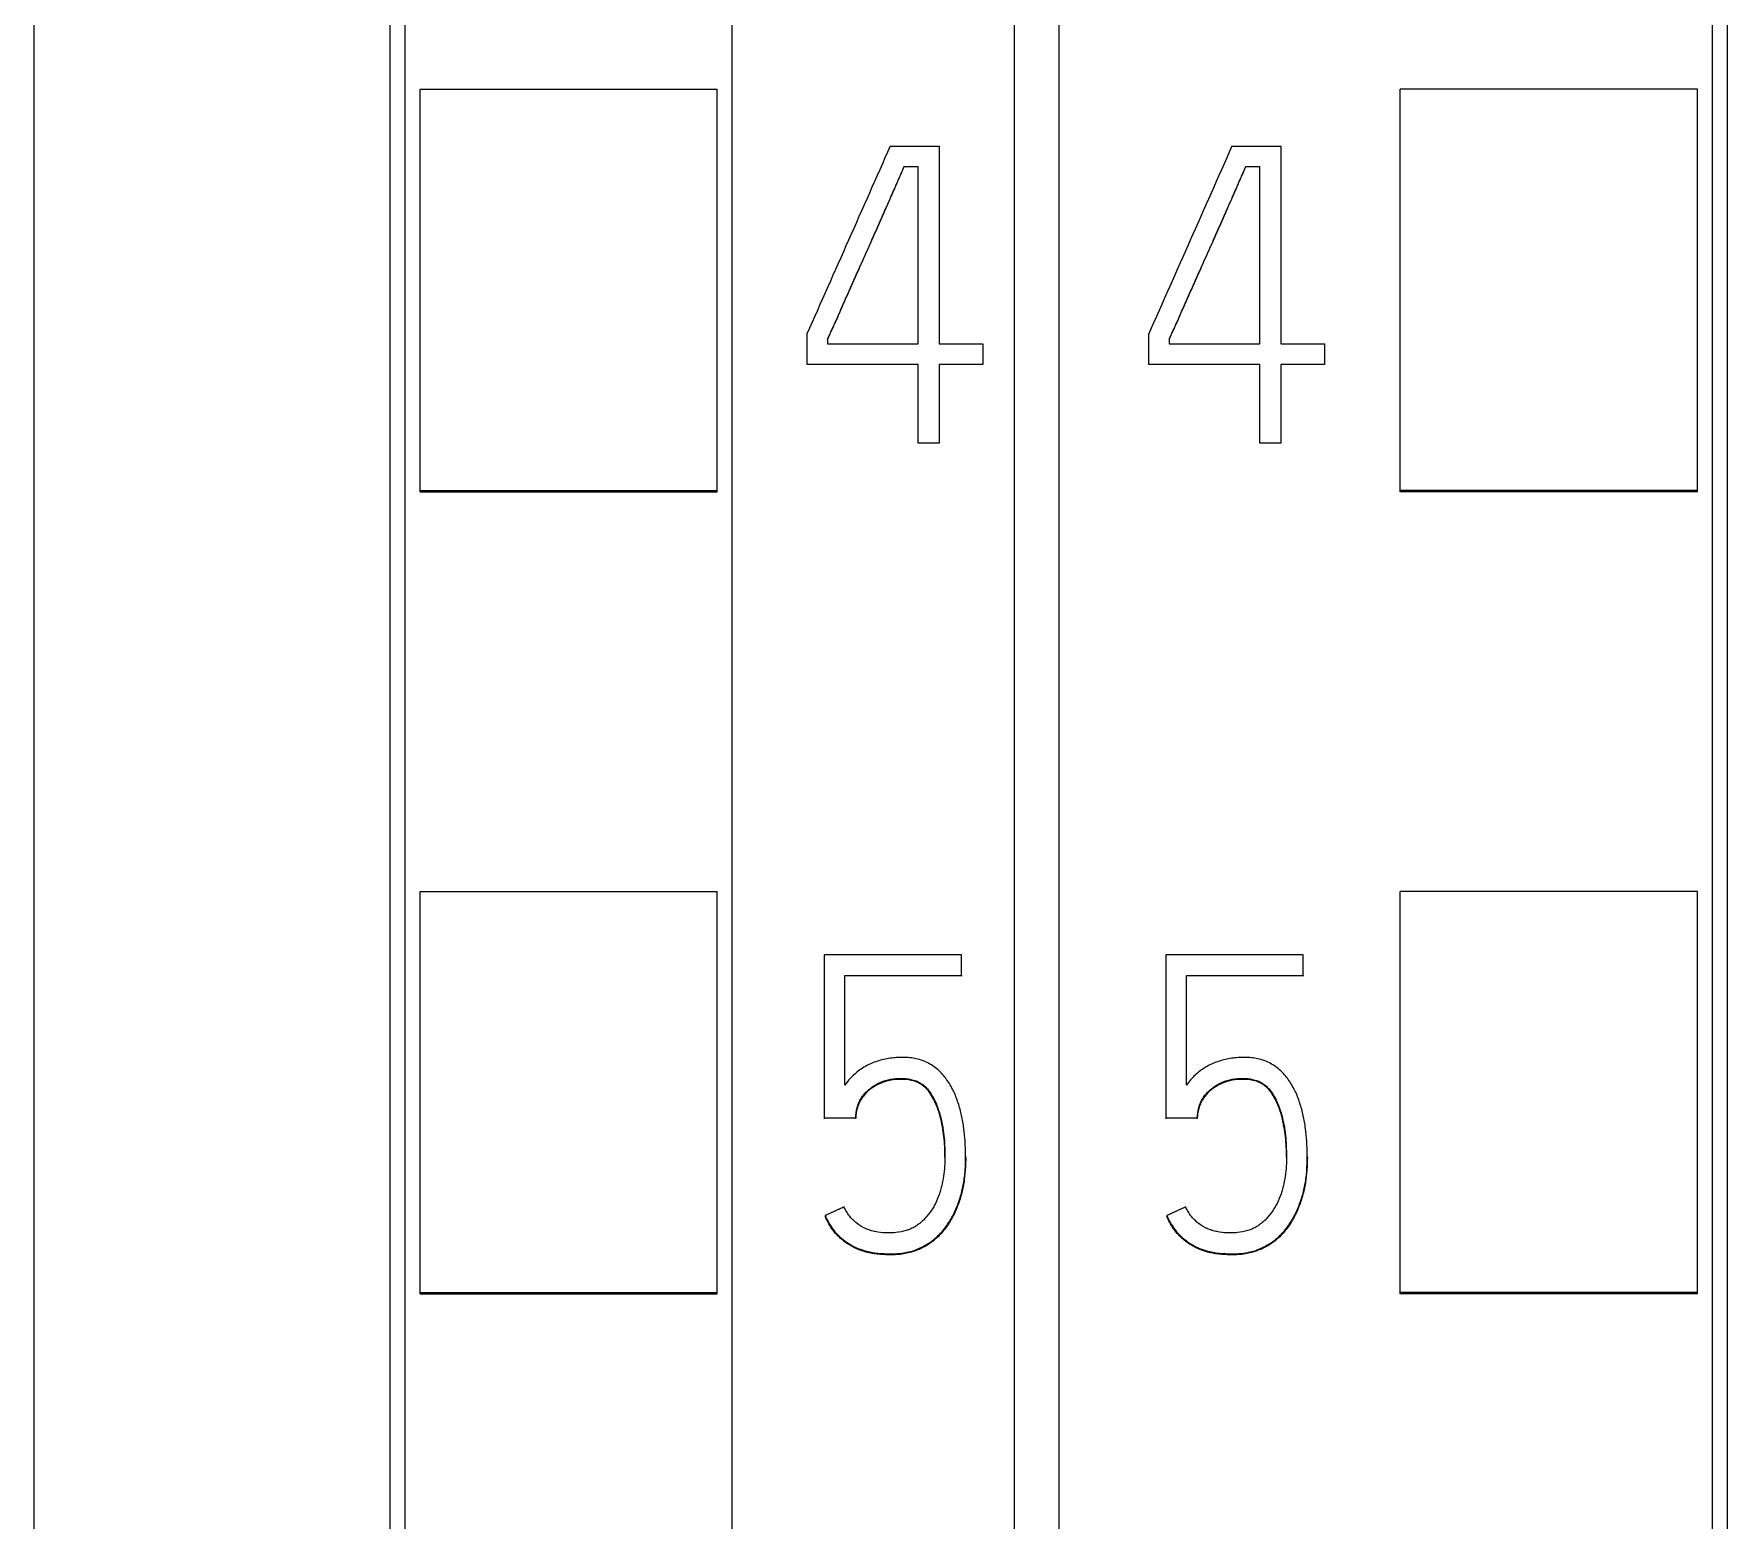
# Model space of a CAD drawing. Header units: millimetres. Extents: x 1359 to 3577, y 1336 to 3557.
# Drawn here: x 2778.27 to 2789.67, y 2952.38 to 2962.39 of the extents above; entities that cross this region are included whole.
import ezdxf

# ---------------------------------------------------------------- set-up
doc = ezdxf.new("R2010")
doc.units = ezdxf.units.MM
doc.layers.add('000-PI-Oprema', color=30, linetype='Continuous', lineweight=5)

msp = doc.modelspace()

# ---------------------------------------------------------------- linework, layer by layer
at = {"layer": '000-PI-Oprema', "color": 0, "linetype": 'ByBlock', "lineweight": 0}
for p, q in [((2785.171, 3041.237), (2785.171, 2927.819)), ((2785.171, 3041.237), (2785.171, 2927.819)), ((2780.771, 2930.141), (2780.771, 3038.956)), ((2789.571, 3038.956), (2789.571, 2930.141)), ((2782.971, 2974.306), (2782.971, 2910.351)), ((2784.871, 2974.306), (2784.871, 2910.351)), ((2780.871, 2959.317), (2780.871, 2962.019)), ((2780.871, 2962.019), (2782.871, 2962.019)), ((2782.871, 2959.317), (2782.871, 2962.019)), ((2787.471, 2959.317), (2787.471, 2962.019)), ((2789.471, 2962.019), (2787.471, 2962.019)), ((2789.471, 2959.317), (2789.471, 2962.019)), ((2784.037, 2961.634), (2784.367, 2961.634)), ((2784.367, 2961.634), (2784.367, 2960.304)), ((2786.337, 2961.634), (2786.667, 2961.634)), ((2786.667, 2961.634), (2786.667, 2960.304)), ((2784.225, 2961.496), (2784.128, 2961.496)), ((2784.225, 2960.304), (2784.225, 2961.496)), ((2786.525, 2961.496), (2786.428, 2961.496)), ((2786.525, 2960.304), (2786.525, 2961.496)), ((2783.477, 2960.165), (2783.477, 2960.37)), ((2785.777, 2960.165), (2785.777, 2960.37)), ((2783.615, 2960.34), (2783.615, 2960.304)), ((2783.615, 2960.304), (2784.225, 2960.304)), ((2784.367, 2960.304), (2784.661, 2960.304)), ((2784.661, 2960.304), (2784.661, 2960.165)), ((2785.915, 2960.34), (2785.915, 2960.304)), ((2785.915, 2960.304), (2786.525, 2960.304)), ((2786.667, 2960.304), (2786.961, 2960.304)), ((2786.961, 2960.304), (2786.961, 2960.165)), ((2784.225, 2960.165), (2783.477, 2960.165)), ((2784.225, 2959.635), (2784.225, 2960.165)), ((2784.367, 2960.165), (2784.367, 2959.635)), ((2784.661, 2960.165), (2784.367, 2960.165)), ((2786.525, 2960.165), (2785.777, 2960.165)), ((2786.525, 2959.635), (2786.525, 2960.165)), ((2786.667, 2960.165), (2786.667, 2959.635)), ((2786.961, 2960.165), (2786.667, 2960.165)), ((2784.367, 2959.635), (2784.225, 2959.635)), ((2786.667, 2959.635), (2786.525, 2959.635)), ((2780.871, 2959.306), (2780.871, 2959.317)), ((2780.871, 2959.317), (2782.871, 2959.317)), ((2780.871, 2959.306), (2782.871, 2959.306)), ((2782.871, 2959.306), (2782.871, 2959.317)), ((2787.471, 2959.306), (2787.471, 2959.317)), ((2789.471, 2959.317), (2787.471, 2959.317)), ((2789.471, 2959.306), (2787.471, 2959.306)), ((2789.471, 2959.306), (2789.471, 2959.317)), ((2780.871, 2953.916), (2780.871, 2956.617)), ((2780.871, 2956.617), (2782.871, 2956.617)), ((2782.871, 2953.916), (2782.871, 2956.617)), ((2787.471, 2953.916), (2787.471, 2956.617)), ((2789.471, 2956.617), (2787.471, 2956.617)), ((2789.471, 2953.916), (2789.471, 2956.617)), ((2783.593, 2956.189), (2783.593, 2955.091)), ((2784.517, 2956.189), (2783.593, 2956.189)), ((2784.517, 2956.051), (2784.517, 2956.189)), ((2785.893, 2956.189), (2785.893, 2955.091)), ((2786.817, 2956.189), (2785.893, 2956.189)), ((2786.817, 2956.051), (2786.817, 2956.189)), ((2783.732, 2955.313), (2783.732, 2956.051)), ((2783.732, 2956.051), (2784.517, 2956.051)), ((2784.517, 2956.051), (2784.517, 2956.045)), ((2786.032, 2955.313), (2786.032, 2956.051)), ((2786.032, 2956.051), (2786.817, 2956.051)), ((2786.817, 2956.051), (2786.817, 2956.045)), ((2783.593, 2955.091), (2783.593, 2955.085)), ((2783.593, 2955.091), (2783.804, 2955.091)), ((2783.804, 2955.091), (2783.804, 2955.085)), ((2785.893, 2955.091), (2785.893, 2955.085)), ((2785.893, 2955.091), (2786.104, 2955.091)), ((2786.104, 2955.091), (2786.104, 2955.085)), ((2784.545, 2954.826), (2784.545, 2954.832)), ((2786.845, 2954.826), (2786.845, 2954.832)), ((2783.599, 2954.434), (2783.599, 2954.428)), ((2785.899, 2954.434), (2785.899, 2954.428)), ((2780.871, 2953.906), (2780.871, 2953.916)), ((2780.871, 2953.916), (2782.871, 2953.916)), ((2780.871, 2953.906), (2782.871, 2953.906)), ((2782.871, 2953.906), (2782.871, 2953.916)), ((2787.471, 2953.906), (2787.471, 2953.916)), ((2789.471, 2953.916), (2787.471, 2953.916)), ((2789.471, 2953.906), (2787.471, 2953.906)), ((2789.471, 2953.906), (2789.471, 2953.916))]:
    msp.add_line(p, q, dxfattribs=at)
msp.add_ellipse((2793.698, 2921.699), major_axis=(441.664, 998.306), ratio=0.022905, start_param=1.540918, end_param=1.542185, dxfattribs=at)
at = {"layer": '000-PI-Oprema', "color": 18, "linetype": 'ByBlock', "lineweight": 0, "true_color": 0x000000}
msp.add_ellipse((2795.995, 2921.711), major_axis=(441.592, 998.143), ratio=0.022901, start_param=1.540922, end_param=1.542189, dxfattribs=at)
at = {"layer": '000-PI-Oprema', "color": 0, "linetype": 'ByBlock', "lineweight": 0}
for points, knots in [([(2780.671, 2929.856), (2780.671, 2933.196), (2780.671, 2941.161), (2780.671, 2953.801), (2780.671, 2969.287), (2780.671, 2983.582), (2780.671, 2997.792), (2780.671, 3012.358), (2780.671, 3026.528), (2780.671, 3036.098), (2780.671, 3039.142)], [0, 0, 0, 0, 0.091483, 0.21812, 0.346206, 0.515858, 0.610111, 0.736264, 0.916066, 1, 1, 1, 1]), ([(2789.671, 3039.142), (2789.671, 3036.098), (2789.671, 3026.528), (2789.671, 3012.358), (2789.671, 2997.792), (2789.671, 2983.582), (2789.671, 2969.287), (2789.671, 2953.801), (2789.671, 2941.161), (2789.671, 2933.196), (2789.671, 2929.856)], [0, 0, 0, 0, 0.083934, 0.263736, 0.389889, 0.484142, 0.653794, 0.78188, 0.908517, 1, 1, 1, 1]), ([(2778.271, 3036.077), (2778.271, 3034.053), (2778.271, 3025.504), (2778.271, 3012.358), (2778.271, 2997.792), (2778.271, 2983.582), (2778.271, 2969.287), (2778.271, 2953.801), (2778.271, 2941.043), (2778.271, 2932.161), (2778.271, 2927.904), (2778.271, 2927.106)], [0, 0, 0, 0, 0.055935, 0.236292, 0.362833, 0.457376, 0.627551, 0.756032, 0.883059, 0.978086, 1, 1, 1, 1]), ([(2784.128, 2961.496), (2784.118, 2961.472), (2784.107, 2961.447), (2784.086, 2961.399), (2784.076, 2961.375), (2784.044, 2961.303), (2784.023, 2961.254), (2783.98, 2961.158), (2783.959, 2961.11), (2783.916, 2961.013), (2783.895, 2960.965), (2783.852, 2960.869), (2783.83, 2960.821), (2783.787, 2960.725), (2783.766, 2960.676), (2783.723, 2960.58), (2783.702, 2960.532), (2783.67, 2960.46), (2783.659, 2960.436), (2783.642, 2960.4), (2783.637, 2960.388), (2783.626, 2960.364), (2783.621, 2960.352), (2783.615, 2960.34)], [0, 0, 0, 0, 0.0625, 0.0625, 0.125, 0.125, 0.25, 0.25, 0.375, 0.375, 0.5, 0.5, 0.625, 0.625, 0.75, 0.75, 0.875, 0.875, 0.9375, 0.9375, 0.96875, 0.96875, 1, 1, 1, 1]), ([(2786.428, 2961.496), (2786.418, 2961.472), (2786.407, 2961.447), (2786.386, 2961.399), (2786.376, 2961.375), (2786.344, 2961.303), (2786.323, 2961.254), (2786.28, 2961.158), (2786.259, 2961.11), (2786.216, 2961.013), (2786.195, 2960.965), (2786.152, 2960.869), (2786.13, 2960.821), (2786.087, 2960.725), (2786.066, 2960.676), (2786.023, 2960.58), (2786.002, 2960.532), (2785.97, 2960.46), (2785.959, 2960.436), (2785.942, 2960.4), (2785.937, 2960.388), (2785.926, 2960.364), (2785.921, 2960.352), (2785.915, 2960.34)], [0, 0, 0, 0, 0.0625, 0.0625, 0.125, 0.125, 0.25, 0.25, 0.375, 0.375, 0.5, 0.5, 0.625, 0.625, 0.75, 0.75, 0.875, 0.875, 0.9375, 0.9375, 0.96875, 0.96875, 1, 1, 1, 1]), ([(2783.615, 2960.333), (2783.621, 2960.345), (2783.626, 2960.357), (2783.637, 2960.381), (2783.642, 2960.393), (2783.659, 2960.429), (2783.67, 2960.453), (2783.702, 2960.526), (2783.723, 2960.574), (2783.766, 2960.67), (2783.787, 2960.718), (2783.83, 2960.815), (2783.852, 2960.863), (2783.895, 2960.959), (2783.916, 2961.007), (2783.959, 2961.104), (2783.98, 2961.152), (2784.023, 2961.248), (2784.044, 2961.297), (2784.076, 2961.369), (2784.086, 2961.393), (2784.107, 2961.441), (2784.118, 2961.465), (2784.128, 2961.49)], [0, 0, 0, 0, 0.03125, 0.03125, 0.0625, 0.0625, 0.125, 0.125, 0.25, 0.25, 0.375, 0.375, 0.5, 0.5, 0.625, 0.625, 0.75, 0.75, 0.875, 0.875, 0.9375, 0.9375, 1, 1, 1, 1]), ([(2785.915, 2960.333), (2785.921, 2960.345), (2785.926, 2960.357), (2785.937, 2960.381), (2785.942, 2960.393), (2785.959, 2960.429), (2785.97, 2960.453), (2786.002, 2960.526), (2786.023, 2960.574), (2786.066, 2960.67), (2786.087, 2960.718), (2786.13, 2960.815), (2786.152, 2960.863), (2786.195, 2960.959), (2786.216, 2961.007), (2786.259, 2961.104), (2786.28, 2961.152), (2786.323, 2961.248), (2786.344, 2961.297), (2786.376, 2961.369), (2786.386, 2961.393), (2786.407, 2961.441), (2786.418, 2961.465), (2786.428, 2961.49)], [0, 0, 0, 0, 0.03125, 0.03125, 0.0625, 0.0625, 0.125, 0.125, 0.25, 0.25, 0.375, 0.375, 0.5, 0.5, 0.625, 0.625, 0.75, 0.75, 0.875, 0.875, 0.9375, 0.9375, 1, 1, 1, 1]), ([(2783.599, 2954.434), (2783.611, 2954.407), (2783.624, 2954.382), (2783.649, 2954.346), (2783.657, 2954.334), (2783.676, 2954.312), (2783.686, 2954.301), (2783.708, 2954.282), (2783.719, 2954.273), (2783.742, 2954.255), (2783.754, 2954.247), (2783.779, 2954.232), (2783.792, 2954.225), (2783.818, 2954.213), (2783.832, 2954.208), (2783.86, 2954.199), (2783.874, 2954.195), (2783.902, 2954.188), (2783.916, 2954.185), (2783.945, 2954.181), (2783.96, 2954.18), (2783.982, 2954.178), (2783.989, 2954.178), (2784.004, 2954.177), (2784.011, 2954.177), (2784.033, 2954.176), (2784.048, 2954.176), (2784.077, 2954.177), (2784.091, 2954.178), (2784.121, 2954.181), (2784.135, 2954.183), (2784.164, 2954.19), (2784.178, 2954.193), (2784.22, 2954.207), (2784.247, 2954.219), (2784.285, 2954.241), (2784.298, 2954.249), (2784.322, 2954.266), (2784.333, 2954.275), (2784.355, 2954.294), (2784.366, 2954.304), (2784.386, 2954.326), (2784.395, 2954.337), (2784.422, 2954.372), (2784.438, 2954.397), (2784.459, 2954.435), (2784.466, 2954.448), (2784.478, 2954.475), (2784.484, 2954.489), (2784.5, 2954.53), (2784.509, 2954.557), (2784.524, 2954.614), (2784.53, 2954.642), (2784.536, 2954.685), (2784.538, 2954.7), (2784.541, 2954.729), (2784.542, 2954.744), (2784.544, 2954.788), (2784.545, 2954.817), (2784.544, 2954.876), (2784.542, 2954.934), (2784.536, 2954.992), (2784.529, 2955.05), (2784.524, 2955.079), (2784.514, 2955.122), (2784.511, 2955.136), (2784.503, 2955.164), (2784.499, 2955.179), (2784.485, 2955.22), (2784.475, 2955.248), (2784.455, 2955.287), (2784.448, 2955.301), (2784.433, 2955.326), (2784.425, 2955.338), (2784.4, 2955.373), (2784.381, 2955.395), (2784.336, 2955.435), (2784.311, 2955.451), (2784.272, 2955.471), (2784.258, 2955.476), (2784.23, 2955.486), (2784.215, 2955.489), (2784.187, 2955.495), (2784.172, 2955.496), (2784.142, 2955.499), (2784.128, 2955.499), (2784.098, 2955.499), (2784.084, 2955.498), (2784.054, 2955.495), (2784.04, 2955.494), (2784.011, 2955.489), (2783.997, 2955.486), (2783.968, 2955.479), (2783.954, 2955.475), (2783.926, 2955.465), (2783.912, 2955.46), (2783.886, 2955.447), (2783.873, 2955.44), (2783.847, 2955.425), (2783.835, 2955.417), (2783.811, 2955.399), (2783.8, 2955.389), (2783.779, 2955.369), (2783.769, 2955.359), (2783.749, 2955.337), (2783.74, 2955.325), (2783.732, 2955.313)], [0, 0, 0, 0, 0.03125, 0.03125, 0.046875, 0.046875, 0.0625, 0.0625, 0.078125, 0.078125, 0.09375, 0.09375, 0.109375, 0.109375, 0.125, 0.125, 0.140625, 0.140625, 0.15625, 0.15625, 0.171875, 0.171875, 0.179687, 0.179687, 0.1875, 0.1875, 0.203125, 0.203125, 0.21875, 0.21875, 0.234375, 0.234375, 0.25, 0.25, 0.28125, 0.28125, 0.296875, 0.296875, 0.3125, 0.3125, 0.328125, 0.328125, 0.34375, 0.34375, 0.375, 0.375, 0.390625, 0.390625, 0.40625, 0.40625, 0.4375, 0.4375, 0.46875, 0.46875, 0.484375, 0.484375, 0.5, 0.5, 0.53125, 0.53125, 0.5625, 0.59375, 0.59375, 0.625, 0.625, 0.640625, 0.640625, 0.65625, 0.65625, 0.6875, 0.6875, 0.703125, 0.703125, 0.71875, 0.71875, 0.75, 0.75, 0.78125, 0.78125, 0.796875, 0.796875, 0.8125, 0.8125, 0.828125, 0.828125, 0.84375, 0.84375, 0.859375, 0.859375, 0.875, 0.875, 0.890625, 0.890625, 0.90625, 0.90625, 0.921875, 0.921875, 0.9375, 0.9375, 0.953125, 0.953125, 0.96875, 0.96875, 0.984375, 0.984375, 1, 1, 1, 1]), ([(2785.899, 2954.434), (2785.911, 2954.407), (2785.924, 2954.382), (2785.949, 2954.346), (2785.957, 2954.334), (2785.976, 2954.312), (2785.986, 2954.301), (2786.008, 2954.282), (2786.019, 2954.273), (2786.042, 2954.255), (2786.054, 2954.247), (2786.079, 2954.232), (2786.092, 2954.225), (2786.118, 2954.213), (2786.132, 2954.208), (2786.16, 2954.199), (2786.174, 2954.195), (2786.202, 2954.188), (2786.216, 2954.185), (2786.245, 2954.181), (2786.26, 2954.18), (2786.282, 2954.178), (2786.289, 2954.178), (2786.304, 2954.177), (2786.311, 2954.177), (2786.333, 2954.176), (2786.348, 2954.176), (2786.377, 2954.177), (2786.391, 2954.178), (2786.421, 2954.181), (2786.435, 2954.183), (2786.464, 2954.19), (2786.478, 2954.193), (2786.52, 2954.207), (2786.547, 2954.219), (2786.585, 2954.241), (2786.598, 2954.249), (2786.622, 2954.266), (2786.633, 2954.275), (2786.655, 2954.294), (2786.666, 2954.304), (2786.686, 2954.326), (2786.695, 2954.337), (2786.722, 2954.372), (2786.738, 2954.397), (2786.759, 2954.435), (2786.766, 2954.448), (2786.778, 2954.475), (2786.784, 2954.489), (2786.8, 2954.53), (2786.809, 2954.557), (2786.824, 2954.614), (2786.83, 2954.642), (2786.836, 2954.685), (2786.838, 2954.7), (2786.841, 2954.729), (2786.842, 2954.744), (2786.844, 2954.788), (2786.845, 2954.817), (2786.844, 2954.876), (2786.842, 2954.934), (2786.836, 2954.992), (2786.829, 2955.05), (2786.824, 2955.079), (2786.814, 2955.122), (2786.811, 2955.136), (2786.803, 2955.164), (2786.799, 2955.179), (2786.785, 2955.22), (2786.775, 2955.248), (2786.755, 2955.287), (2786.748, 2955.301), (2786.733, 2955.326), (2786.725, 2955.338), (2786.7, 2955.373), (2786.681, 2955.395), (2786.636, 2955.435), (2786.611, 2955.451), (2786.572, 2955.471), (2786.558, 2955.476), (2786.53, 2955.486), (2786.515, 2955.489), (2786.487, 2955.495), (2786.472, 2955.496), (2786.442, 2955.499), (2786.428, 2955.499), (2786.398, 2955.499), (2786.384, 2955.498), (2786.354, 2955.495), (2786.34, 2955.494), (2786.311, 2955.489), (2786.297, 2955.486), (2786.268, 2955.479), (2786.254, 2955.475), (2786.226, 2955.465), (2786.212, 2955.46), (2786.186, 2955.447), (2786.173, 2955.44), (2786.147, 2955.425), (2786.135, 2955.417), (2786.111, 2955.399), (2786.1, 2955.389), (2786.079, 2955.369), (2786.069, 2955.359), (2786.049, 2955.337), (2786.04, 2955.325), (2786.032, 2955.313)], [0, 0, 0, 0, 0.03125, 0.03125, 0.046875, 0.046875, 0.0625, 0.0625, 0.078125, 0.078125, 0.09375, 0.09375, 0.109375, 0.109375, 0.125, 0.125, 0.140625, 0.140625, 0.15625, 0.15625, 0.171875, 0.171875, 0.179688, 0.179688, 0.1875, 0.1875, 0.203125, 0.203125, 0.21875, 0.21875, 0.234375, 0.234375, 0.25, 0.25, 0.28125, 0.28125, 0.296875, 0.296875, 0.3125, 0.3125, 0.328125, 0.328125, 0.34375, 0.34375, 0.375, 0.375, 0.390625, 0.390625, 0.40625, 0.40625, 0.4375, 0.4375, 0.46875, 0.46875, 0.484375, 0.484375, 0.5, 0.5, 0.53125, 0.53125, 0.5625, 0.59375, 0.59375, 0.625, 0.625, 0.640625, 0.640625, 0.65625, 0.65625, 0.6875, 0.6875, 0.703125, 0.703125, 0.71875, 0.71875, 0.75, 0.75, 0.78125, 0.78125, 0.796875, 0.796875, 0.8125, 0.8125, 0.828125, 0.828125, 0.84375, 0.84375, 0.859375, 0.859375, 0.875, 0.875, 0.890625, 0.890625, 0.90625, 0.90625, 0.921875, 0.921875, 0.9375, 0.9375, 0.953125, 0.953125, 0.96875, 0.96875, 0.984375, 0.984375, 1, 1, 1, 1]), ([(2783.804, 2955.091), (2783.805, 2955.114), (2783.808, 2955.137), (2783.817, 2955.171), (2783.82, 2955.182), (2783.83, 2955.203), (2783.835, 2955.213), (2783.847, 2955.233), (2783.854, 2955.242), (2783.869, 2955.26), (2783.877, 2955.268), (2783.894, 2955.284), (2783.903, 2955.291), (2783.922, 2955.305), (2783.932, 2955.311), (2783.952, 2955.322), (2783.962, 2955.327), (2783.983, 2955.336), (2783.994, 2955.34), (2784.028, 2955.35), (2784.05, 2955.354), (2784.085, 2955.357), (2784.096, 2955.358), (2784.119, 2955.358), (2784.131, 2955.357), (2784.154, 2955.355), (2784.165, 2955.353), (2784.182, 2955.349), (2784.188, 2955.348), (2784.199, 2955.345), (2784.205, 2955.343), (2784.221, 2955.337), (2784.231, 2955.332), (2784.251, 2955.32), (2784.26, 2955.313), (2784.278, 2955.297), (2784.286, 2955.289), (2784.3, 2955.271), (2784.307, 2955.261), (2784.326, 2955.232), (2784.336, 2955.211), (2784.354, 2955.169), (2784.361, 2955.147), (2784.381, 2955.081), (2784.39, 2955.036), (2784.399, 2954.967), (2784.401, 2954.945), (2784.403, 2954.899), (2784.404, 2954.875), (2784.405, 2954.806), (2784.404, 2954.761), (2784.395, 2954.693), (2784.391, 2954.67), (2784.384, 2954.636), (2784.381, 2954.625), (2784.375, 2954.603), (2784.372, 2954.591), (2784.36, 2954.559), (2784.352, 2954.537), (2784.336, 2954.506), (2784.331, 2954.496), (2784.319, 2954.476), (2784.312, 2954.466), (2784.292, 2954.438), (2784.277, 2954.42), (2784.253, 2954.396), (2784.244, 2954.389), (2784.226, 2954.374), (2784.216, 2954.367), (2784.196, 2954.355), (2784.186, 2954.349), (2784.165, 2954.34), (2784.154, 2954.336), (2784.121, 2954.326), (2784.098, 2954.322), (2784.063, 2954.318), (2784.052, 2954.318), (2784.028, 2954.317), (2784.017, 2954.317), (2783.982, 2954.318), (2783.959, 2954.321), (2783.925, 2954.328), (2783.914, 2954.33), (2783.892, 2954.338), (2783.881, 2954.342), (2783.849, 2954.356), (2783.829, 2954.368), (2783.802, 2954.39), (2783.793, 2954.398), (2783.776, 2954.414), (2783.761, 2954.432), (2783.748, 2954.451), (2783.736, 2954.471), (2783.731, 2954.481), (2783.726, 2954.492)], [0, 0, 0, 0, 0.03125, 0.03125, 0.046875, 0.046875, 0.0625, 0.0625, 0.078125, 0.078125, 0.09375, 0.09375, 0.109375, 0.109375, 0.125, 0.125, 0.140625, 0.140625, 0.15625, 0.15625, 0.1875, 0.1875, 0.203125, 0.203125, 0.21875, 0.21875, 0.234375, 0.234375, 0.242187, 0.242187, 0.25, 0.25, 0.265625, 0.265625, 0.28125, 0.28125, 0.296875, 0.296875, 0.3125, 0.3125, 0.34375, 0.34375, 0.375, 0.375, 0.4375, 0.4375, 0.46875, 0.46875, 0.5, 0.5, 0.5625, 0.5625, 0.59375, 0.59375, 0.609375, 0.609375, 0.625, 0.625, 0.65625, 0.65625, 0.671875, 0.671875, 0.6875, 0.6875, 0.71875, 0.71875, 0.734375, 0.734375, 0.75, 0.75, 0.765625, 0.765625, 0.78125, 0.78125, 0.8125, 0.8125, 0.828125, 0.828125, 0.84375, 0.84375, 0.875, 0.875, 0.890625, 0.890625, 0.90625, 0.90625, 0.9375, 0.9375, 0.953125, 0.953125, 0.96875, 0.984375, 0.984375, 1, 1, 1, 1]), ([(2784.405, 2954.828), (2784.405, 2954.834), (2784.405, 2954.84), (2784.404, 2954.868), (2784.404, 2954.891), (2784.401, 2954.937), (2784.399, 2954.96), (2784.393, 2955.005), (2784.389, 2955.028), (2784.38, 2955.073), (2784.375, 2955.096), (2784.365, 2955.129), (2784.361, 2955.14), (2784.354, 2955.162), (2784.349, 2955.173), (2784.336, 2955.205), (2784.326, 2955.225), (2784.307, 2955.255), (2784.301, 2955.264), (2784.286, 2955.282), (2784.278, 2955.291), (2784.261, 2955.306), (2784.252, 2955.313), (2784.232, 2955.326), (2784.221, 2955.331), (2784.2, 2955.339), (2784.189, 2955.342), (2784.166, 2955.347), (2784.154, 2955.349), (2784.131, 2955.351), (2784.12, 2955.351), (2784.097, 2955.351), (2784.085, 2955.351), (2784.062, 2955.349), (2784.051, 2955.348), (2784.028, 2955.343), (2784.006, 2955.338), (2783.984, 2955.33), (2783.963, 2955.321), (2783.952, 2955.316), (2783.922, 2955.299), (2783.903, 2955.286), (2783.878, 2955.263), (2783.869, 2955.254), (2783.854, 2955.236), (2783.848, 2955.227), (2783.835, 2955.208), (2783.83, 2955.197), (2783.821, 2955.176), (2783.817, 2955.165), (2783.811, 2955.143), (2783.808, 2955.131), (2783.805, 2955.108), (2783.804, 2955.097), (2783.804, 2955.085)], [0, 0, 0, 0, 0.015899, 0.015899, 0.077406, 0.077406, 0.138912, 0.138912, 0.200418, 0.200418, 0.261925, 0.261925, 0.292678, 0.292678, 0.323431, 0.323431, 0.384937, 0.384937, 0.41569, 0.41569, 0.446443, 0.446443, 0.477197, 0.477197, 0.50795, 0.50795, 0.538703, 0.538703, 0.569456, 0.569456, 0.600209, 0.600209, 0.630962, 0.630962, 0.661715, 0.661715, 0.692469, 0.723222, 0.723222, 0.753975, 0.753975, 0.815481, 0.815481, 0.846234, 0.846234, 0.876987, 0.876987, 0.907741, 0.907741, 0.938494, 0.938494, 0.969247, 0.969247, 1, 1, 1, 1]), ([(2786.104, 2955.091), (2786.105, 2955.114), (2786.108, 2955.137), (2786.117, 2955.171), (2786.12, 2955.182), (2786.13, 2955.203), (2786.135, 2955.213), (2786.147, 2955.233), (2786.154, 2955.242), (2786.169, 2955.26), (2786.177, 2955.268), (2786.194, 2955.284), (2786.203, 2955.291), (2786.222, 2955.305), (2786.232, 2955.311), (2786.252, 2955.322), (2786.262, 2955.327), (2786.283, 2955.336), (2786.294, 2955.34), (2786.328, 2955.35), (2786.35, 2955.354), (2786.385, 2955.357), (2786.396, 2955.358), (2786.419, 2955.358), (2786.431, 2955.357), (2786.454, 2955.355), (2786.465, 2955.353), (2786.482, 2955.349), (2786.488, 2955.348), (2786.499, 2955.345), (2786.505, 2955.343), (2786.521, 2955.337), (2786.531, 2955.332), (2786.551, 2955.32), (2786.56, 2955.313), (2786.578, 2955.297), (2786.586, 2955.289), (2786.6, 2955.271), (2786.607, 2955.261), (2786.626, 2955.232), (2786.636, 2955.211), (2786.654, 2955.169), (2786.661, 2955.147), (2786.681, 2955.081), (2786.69, 2955.036), (2786.699, 2954.967), (2786.701, 2954.945), (2786.703, 2954.899), (2786.704, 2954.875), (2786.705, 2954.806), (2786.704, 2954.761), (2786.695, 2954.693), (2786.691, 2954.67), (2786.684, 2954.636), (2786.681, 2954.625), (2786.675, 2954.603), (2786.672, 2954.591), (2786.66, 2954.559), (2786.652, 2954.537), (2786.636, 2954.506), (2786.631, 2954.496), (2786.619, 2954.476), (2786.612, 2954.466), (2786.592, 2954.438), (2786.577, 2954.42), (2786.553, 2954.396), (2786.544, 2954.389), (2786.526, 2954.374), (2786.516, 2954.367), (2786.496, 2954.355), (2786.486, 2954.349), (2786.465, 2954.34), (2786.454, 2954.336), (2786.421, 2954.326), (2786.398, 2954.322), (2786.363, 2954.318), (2786.352, 2954.318), (2786.328, 2954.317), (2786.317, 2954.317), (2786.282, 2954.318), (2786.259, 2954.321), (2786.225, 2954.328), (2786.214, 2954.33), (2786.192, 2954.338), (2786.181, 2954.342), (2786.149, 2954.356), (2786.129, 2954.368), (2786.102, 2954.39), (2786.093, 2954.398), (2786.076, 2954.414), (2786.061, 2954.432), (2786.048, 2954.451), (2786.036, 2954.471), (2786.031, 2954.481), (2786.026, 2954.492)], [0, 0, 0, 0, 0.03125, 0.03125, 0.046875, 0.046875, 0.0625, 0.0625, 0.078125, 0.078125, 0.09375, 0.09375, 0.109375, 0.109375, 0.125, 0.125, 0.140625, 0.140625, 0.15625, 0.15625, 0.1875, 0.1875, 0.203125, 0.203125, 0.21875, 0.21875, 0.234375, 0.234375, 0.242187, 0.242187, 0.25, 0.25, 0.265625, 0.265625, 0.28125, 0.28125, 0.296875, 0.296875, 0.3125, 0.3125, 0.34375, 0.34375, 0.375, 0.375, 0.4375, 0.4375, 0.46875, 0.46875, 0.5, 0.5, 0.5625, 0.5625, 0.59375, 0.59375, 0.609375, 0.609375, 0.625, 0.625, 0.65625, 0.65625, 0.671875, 0.671875, 0.6875, 0.6875, 0.71875, 0.71875, 0.734375, 0.734375, 0.75, 0.75, 0.765625, 0.765625, 0.78125, 0.78125, 0.8125, 0.8125, 0.828125, 0.828125, 0.84375, 0.84375, 0.875, 0.875, 0.890625, 0.890625, 0.90625, 0.90625, 0.9375, 0.9375, 0.953125, 0.953125, 0.96875, 0.984375, 0.984375, 1, 1, 1, 1]), ([(2786.705, 2954.828), (2786.705, 2954.834), (2786.705, 2954.84), (2786.704, 2954.868), (2786.704, 2954.891), (2786.701, 2954.937), (2786.699, 2954.96), (2786.693, 2955.005), (2786.689, 2955.028), (2786.68, 2955.073), (2786.675, 2955.096), (2786.665, 2955.129), (2786.661, 2955.14), (2786.654, 2955.162), (2786.649, 2955.173), (2786.636, 2955.205), (2786.626, 2955.225), (2786.607, 2955.255), (2786.601, 2955.264), (2786.586, 2955.282), (2786.578, 2955.291), (2786.561, 2955.306), (2786.552, 2955.313), (2786.532, 2955.326), (2786.521, 2955.331), (2786.5, 2955.339), (2786.489, 2955.342), (2786.466, 2955.347), (2786.454, 2955.349), (2786.431, 2955.351), (2786.42, 2955.351), (2786.397, 2955.351), (2786.385, 2955.351), (2786.362, 2955.349), (2786.351, 2955.348), (2786.328, 2955.343), (2786.306, 2955.338), (2786.284, 2955.33), (2786.263, 2955.321), (2786.252, 2955.316), (2786.222, 2955.299), (2786.203, 2955.286), (2786.178, 2955.263), (2786.169, 2955.254), (2786.154, 2955.236), (2786.148, 2955.227), (2786.135, 2955.208), (2786.13, 2955.197), (2786.121, 2955.176), (2786.117, 2955.165), (2786.111, 2955.143), (2786.108, 2955.131), (2786.105, 2955.108), (2786.104, 2955.097), (2786.104, 2955.085)], [0, 0, 0, 0, 0.015899, 0.015899, 0.077406, 0.077406, 0.138912, 0.138912, 0.200418, 0.200418, 0.261925, 0.261925, 0.292678, 0.292678, 0.323431, 0.323431, 0.384937, 0.384937, 0.41569, 0.41569, 0.446443, 0.446443, 0.477197, 0.477197, 0.50795, 0.50795, 0.538703, 0.538703, 0.569456, 0.569456, 0.600209, 0.600209, 0.630962, 0.630962, 0.661715, 0.661715, 0.692469, 0.723222, 0.723222, 0.753975, 0.753975, 0.815481, 0.815481, 0.846234, 0.846234, 0.876987, 0.876987, 0.907741, 0.907741, 0.938494, 0.938494, 0.969247, 0.969247, 1, 1, 1, 1]), ([(2784.545, 2954.826), (2784.545, 2954.804), (2784.544, 2954.783), (2784.542, 2954.733), (2784.539, 2954.704), (2784.533, 2954.66), (2784.531, 2954.646), (2784.525, 2954.617), (2784.522, 2954.603), (2784.511, 2954.56), (2784.503, 2954.532), (2784.482, 2954.477), (2784.47, 2954.45), (2784.442, 2954.398), (2784.427, 2954.373), (2784.401, 2954.338), (2784.391, 2954.327), (2784.372, 2954.305), (2784.362, 2954.294), (2784.329, 2954.264), (2784.305, 2954.247), (2784.268, 2954.224), (2784.255, 2954.217), (2784.228, 2954.205), (2784.214, 2954.199), (2784.172, 2954.185), (2784.144, 2954.178), (2784.1, 2954.172), (2784.085, 2954.171), (2784.056, 2954.17), (2784.041, 2954.17), (2784.012, 2954.17), (2783.997, 2954.171), (2783.968, 2954.173), (2783.953, 2954.174), (2783.924, 2954.177), (2783.91, 2954.18), (2783.881, 2954.186), (2783.866, 2954.19), (2783.838, 2954.199), (2783.825, 2954.205), (2783.798, 2954.216), (2783.785, 2954.223), (2783.759, 2954.238), (2783.746, 2954.246), (2783.722, 2954.264), (2783.711, 2954.273), (2783.689, 2954.292), (2783.679, 2954.303), (2783.659, 2954.325), (2783.65, 2954.337), (2783.625, 2954.374), (2783.611, 2954.401), (2783.599, 2954.428)], [0, 0, 0, 0, 0.044434, 0.044434, 0.104157, 0.104157, 0.134018, 0.134018, 0.16388, 0.16388, 0.223602, 0.223602, 0.283325, 0.283325, 0.343048, 0.343048, 0.37291, 0.37291, 0.402771, 0.402771, 0.462494, 0.462494, 0.492355, 0.492355, 0.522217, 0.522217, 0.58194, 0.58194, 0.611801, 0.611801, 0.641663, 0.641663, 0.671524, 0.671524, 0.701386, 0.701386, 0.731247, 0.731247, 0.761108, 0.761108, 0.79097, 0.79097, 0.820831, 0.820831, 0.850693, 0.850693, 0.880554, 0.880554, 0.910416, 0.910416, 0.940277, 0.940277, 1, 1, 1, 1]), ([(2786.845, 2954.826), (2786.845, 2954.804), (2786.844, 2954.783), (2786.842, 2954.733), (2786.839, 2954.704), (2786.833, 2954.66), (2786.831, 2954.646), (2786.825, 2954.617), (2786.822, 2954.603), (2786.811, 2954.56), (2786.803, 2954.532), (2786.782, 2954.477), (2786.77, 2954.45), (2786.742, 2954.398), (2786.727, 2954.373), (2786.701, 2954.338), (2786.691, 2954.327), (2786.672, 2954.305), (2786.662, 2954.294), (2786.629, 2954.264), (2786.605, 2954.247), (2786.568, 2954.224), (2786.555, 2954.217), (2786.528, 2954.205), (2786.514, 2954.199), (2786.472, 2954.185), (2786.444, 2954.178), (2786.4, 2954.172), (2786.385, 2954.171), (2786.356, 2954.17), (2786.341, 2954.17), (2786.312, 2954.17), (2786.297, 2954.171), (2786.268, 2954.173), (2786.253, 2954.174), (2786.224, 2954.177), (2786.21, 2954.18), (2786.181, 2954.186), (2786.166, 2954.19), (2786.138, 2954.199), (2786.125, 2954.205), (2786.098, 2954.216), (2786.085, 2954.223), (2786.059, 2954.238), (2786.046, 2954.246), (2786.022, 2954.264), (2786.011, 2954.273), (2785.989, 2954.292), (2785.979, 2954.303), (2785.959, 2954.325), (2785.95, 2954.337), (2785.925, 2954.374), (2785.911, 2954.401), (2785.899, 2954.428)], [0, 0, 0, 0, 0.044434, 0.044434, 0.104157, 0.104157, 0.134018, 0.134018, 0.16388, 0.16388, 0.223602, 0.223602, 0.283325, 0.283325, 0.343048, 0.343048, 0.37291, 0.37291, 0.402771, 0.402771, 0.462494, 0.462494, 0.492355, 0.492355, 0.522217, 0.522217, 0.58194, 0.58194, 0.611801, 0.611801, 0.641663, 0.641663, 0.671524, 0.671524, 0.701386, 0.701386, 0.731247, 0.731247, 0.761108, 0.761108, 0.79097, 0.79097, 0.820831, 0.820831, 0.850693, 0.850693, 0.880554, 0.880554, 0.910416, 0.910416, 0.940277, 0.940277, 1, 1, 1, 1])]:
    msp.add_open_spline(points, degree=3, knots=knots, dxfattribs=at)
for points, weights in [([(2783.726, 2954.492), (2783.662, 2954.463), (2783.599, 2954.434)], [0.50000004484, 0.49999995516, 0.50000004484]), ([(2786.026, 2954.492), (2785.962, 2954.463), (2785.899, 2954.434)], [0.499999993177, 0.500000006823, 0.499999993177])]:
    msp.add_rational_spline(points, weights, degree=2, dxfattribs=at)

doc.saveas('drawing.dxf')
